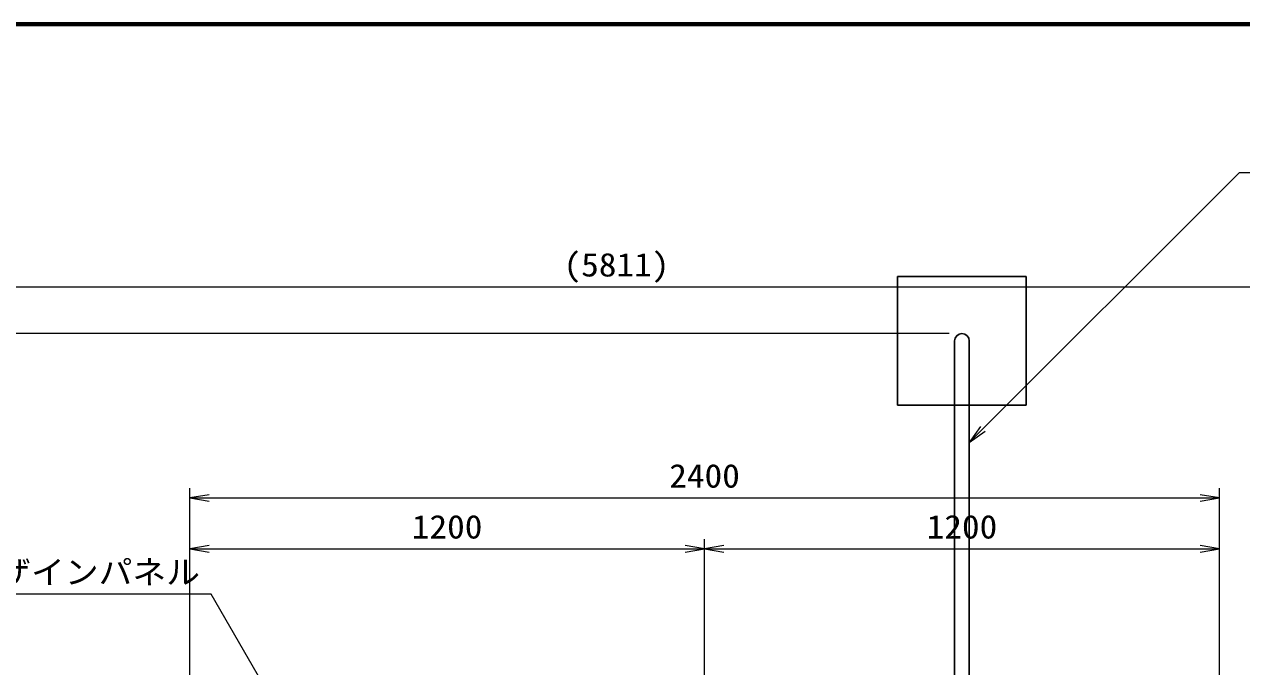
# Model space of a CAD drawing. Units: millimetres at full size, sheet at 1:30. Extents: x 450 to 12150, y 450 to 8460.
# Drawn here: x 2758 to 5595, y 6961 to 8460 of the extents above; entities that cross this region are included whole.
import ezdxf
from ezdxf.enums import TextEntityAlignment as Align

# ---------------------------------------------------------------- set-up
doc = ezdxf.new("R2010")
doc.units = ezdxf.units.MM
doc.header["$LTSCALE"] = 30
for name, color, linetype, lineweight in [('D-STR-TXT', 7, 'Continuous', 13), ('D-STR\u3000構造物外形線', 1, 'Continuous', 25), ('D-TTL', 7, 'Continuous', 70)]:
    doc.layers.add(name, color=color, linetype=linetype, lineweight=lineweight)
doc.styles.add('ＭＳ ゴシック', font='')
doc.styles.get('ＭＳ ゴシック').set_extended_font_data('MS Gothic')

# ---------------------------------------------------------------- blocks, each defined once
blk = doc.blocks.new('open_arrow')
at = {"color": 0, "linetype": 'Continuous', "lineweight": -2}
blk.add_lwpolyline([(7.5, 1.25), (0, 0), (7.5, -1.25)], dxfattribs=at)

msp = doc.modelspace()

# ---------------------------------------------------------------- linework, layer by layer
at = {"layer": 'D-STR-TXT'}
for p, q in [((1232.81, 7847.7), (7043.31, 7847.7)), ((4913.31, 7738.34), (1027.19, 7738.34)), ((3143.31, 6751.34), (3143.31, 7377.66)), ((5543.31, 6751.34), (5543.31, 7377.66)), ((3143.31, 7355.16), (5543.31, 7355.16)), ((3143.31, 6751.34), (3143.31, 7258.85)), ((3143.31, 7236.35), (4343.31, 7236.35)), ((4343.31, 6751.34), (4343.31, 7258.85)), ((4343.31, 6751.34), (4343.31, 7258.85)), ((4343.31, 7236.35), (5543.31, 7236.35)), ((5543.31, 6751.34), (5543.31, 7258.85))]:
    msp.add_line(p, q, dxfattribs=at)
for points in [[(4960.31, 7484.29), (5589.94, 8113.92), (6192.94, 8113.92)], [(3422.26, 6733.51), (3193.08, 7130.47), (2590.08, 7130.47)]]:
    msp.add_lwpolyline(points, dxfattribs=at)
at = {"layer": 'D-STR\u3000構造物外形線'}
for p, q in [((5093.31, 7871.34), (4793.31, 7871.34)), ((4793.31, 7871.34), (4793.31, 7571.34)), ((5093.31, 7871.34), (5093.31, 7571.34)), ((4926.31, 6755.34), (4926.31, 7721.34)), ((4960.31, 6755.34), (4960.31, 7721.34)), ((4793.31, 7571.34), (5093.31, 7571.34))]:
    msp.add_line(p, q, dxfattribs=at)
msp.add_arc((4943.31, 7721.34), 17, 0, 180, dxfattribs=at)
at = {"layer": 'D-TTL'}
msp.add_lwpolyline([(450, 450), (450, 8460), (12150, 8460), (12150, 450)], close=True, dxfattribs=at)

# ---------------------------------------------------------------- block references
at = {"layer": 'D-STR-TXT', "xscale": 6, "yscale": 6}
for p, rotation in [((4960.31, 7484.29), 45), ((5543.31, 7355.16), 180), ((4343.31, 7236.35), 180), ((5543.31, 7236.35), 180)]:
    msp.add_blockref('open_arrow', p, dxfattribs=dict(at, rotation=rotation))
for p in [(3143.31, 7355.16), (3143.31, 7236.35), (4343.31, 7236.35)]:
    msp.add_blockref('open_arrow', p, dxfattribs=at)

# ---------------------------------------------------------------- texts
at = {"layer": 'D-STR-TXT', "style": 'ＭＳ ゴシック'}
for s, width, p in [('(5811)', 1.1, (4138.06, 7855.2)), ('2400', 1.1, (4343.31, 7362.66)), ('1200', 1.1, (3743.31, 7243.85)), ('1200', 1.1, (4943.31, 7243.85)), ('デザインパネル', 1.05, (2891.58, 7137.97))]:
    msp.add_text(s, height=54.99, dxfattribs=dict(at, width=width)).set_placement(p, align=Align.BOTTOM_CENTER)

doc.saveas('drawing.dxf')
